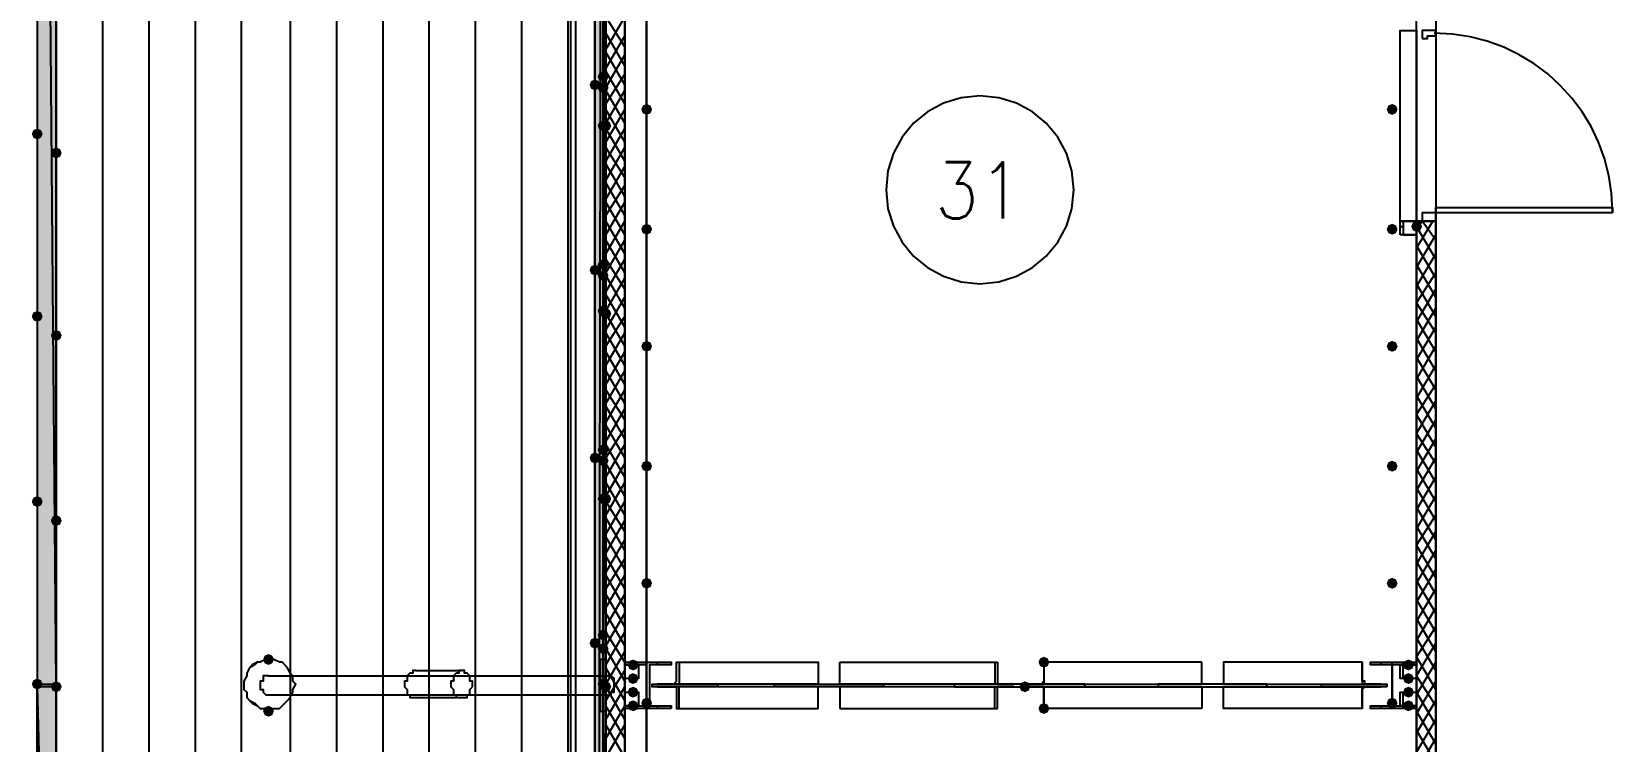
# Model space of a CAD drawing. Header units: millimetres. Extents: x 0 to 420, y 0 to 297.
# Drawn here: x 99.36 to 124.07, y 167.39 to 178.41 of the extents above; entities that cross this region are included whole.
import ezdxf

# ---------------------------------------------------------------- set-up
doc = ezdxf.new("R2010")
doc.units = ezdxf.units.MM
doc.layers.get('0').update_dxf_attribs({"linetype": 'CONTINUOUS'})
doc.styles.get("Standard").update_dxf_attribs({"font": 'STANDARD'})

msp = doc.modelspace()

# ---------------------------------------------------------------- hatches: boundary and pattern name
at = {"true_color": 0x000007}
h = msp.add_hatch(color=0, dxfattribs=at)
h.paths.add_polyline_path([(99.737333, 203.623333), (99.737333, 168.275), (99.441, 203.623333)], flags=0)
h.paths.add_polyline_path([(99.737333, 168.275), (99.441, 203.623333), (99.441, 168.275)], flags=0)
h = msp.add_hatch(color=0, dxfattribs=at)
h.paths.add_polyline_path([(108.246333, 121.285), (108.119333, 121.285), (108.246333, 203.623333)], flags=0)
h.paths.add_polyline_path([(108.119333, 121.285), (108.246333, 203.623333), (108.119333, 203.623333)], flags=0)
h = msp.add_hatch(color=0, dxfattribs=at)
h.paths.add_polyline_path([(108.288667, 185.631667), (108.246333, 185.631667), (108.288667, 168.275)], flags=0)
h.paths.add_polyline_path([(108.246333, 185.631667), (108.288667, 168.275), (108.246333, 168.275)], flags=0)
at = {"true_color": 0x0000fe}
for points in [[(108.331, 177.715333), (108.306129, 177.655537), (108.246333, 177.630667), (108.186537, 177.655537), (108.161667, 177.715333), (108.186537, 177.775129), (108.246333, 177.8), (108.306129, 177.775129)], [(108.204, 177.588333), (108.179129, 177.528537), (108.119333, 177.503667), (108.059538, 177.528537), (108.034667, 177.588333), (108.059537, 177.648129), (108.119333, 177.673), (108.179129, 177.648129)], [(108.331, 177.546), (108.306129, 177.486204), (108.246333, 177.461333), (108.186537, 177.486204), (108.161667, 177.546), (108.186537, 177.605796), (108.246333, 177.630667), (108.306129, 177.605796)], [(108.331, 177.546), (108.306129, 177.486204), (108.246333, 177.461333), (108.186537, 177.486204), (108.161667, 177.546), (108.186537, 177.605796), (108.246333, 177.630667), (108.306129, 177.605796)], [(108.331, 176.953333), (108.306129, 176.893537), (108.246333, 176.868667), (108.186537, 176.893537), (108.161667, 176.953333), (108.186537, 177.013129), (108.246333, 177.038), (108.306129, 177.013129)], [(108.373333, 176.953333), (108.348463, 176.893537), (108.288667, 176.868667), (108.228871, 176.893537), (108.204, 176.953333), (108.228871, 177.013129), (108.288667, 177.038), (108.348462, 177.013129)], [(99.525667, 176.826333), (99.500796, 176.766537), (99.441, 176.741667), (99.381204, 176.766537), (99.356333, 176.826333), (99.381204, 176.886129), (99.441, 176.911), (99.500796, 176.886129)], [(99.822, 176.53), (99.797129, 176.470204), (99.737333, 176.445333), (99.677538, 176.470204), (99.652667, 176.53), (99.677537, 176.589796), (99.737333, 176.614667), (99.797129, 176.589796)], [(108.204, 174.709667), (108.179129, 174.649871), (108.119333, 174.625), (108.059538, 174.649871), (108.034667, 174.709667), (108.059537, 174.769462), (108.119333, 174.794333), (108.179129, 174.769463)], [(108.331, 174.794333), (108.306129, 174.734537), (108.246333, 174.709667), (108.186537, 174.734537), (108.161667, 174.794333), (108.186537, 174.854129), (108.246333, 174.879), (108.306129, 174.854129)], [(108.331, 174.625), (108.306129, 174.565204), (108.246333, 174.540333), (108.186537, 174.565204), (108.161667, 174.625), (108.186537, 174.684796), (108.246333, 174.709667), (108.306129, 174.684796)], [(108.331, 174.625), (108.306129, 174.565204), (108.246333, 174.540333), (108.186537, 174.565204), (108.161667, 174.625), (108.186537, 174.684796), (108.246333, 174.709667), (108.306129, 174.684796)], [(99.525667, 173.99), (99.500796, 173.930204), (99.441, 173.905333), (99.381204, 173.930204), (99.356333, 173.99), (99.381204, 174.049796), (99.441, 174.074667), (99.500796, 174.049796)], [(108.331, 174.074667), (108.306129, 174.014871), (108.246333, 173.99), (108.186537, 174.014871), (108.161667, 174.074667), (108.186537, 174.134462), (108.246333, 174.159333), (108.306129, 174.134463)], [(108.373333, 174.032333), (108.348463, 173.972537), (108.288667, 173.947667), (108.228871, 173.972537), (108.204, 174.032333), (108.228871, 174.092129), (108.288667, 174.117), (108.348462, 174.092129)], [(99.822, 173.693667), (99.797129, 173.633871), (99.737333, 173.609), (99.677538, 173.633871), (99.652667, 173.693667), (99.677537, 173.753462), (99.737333, 173.778333), (99.797129, 173.753463)], [(108.204, 171.788667), (108.179129, 171.728871), (108.119333, 171.704), (108.059538, 171.728871), (108.034667, 171.788667), (108.059537, 171.848462), (108.119333, 171.873333), (108.179129, 171.848463)], [(108.331, 171.915667), (108.306129, 171.855871), (108.246333, 171.831), (108.186537, 171.855871), (108.161667, 171.915667), (108.186537, 171.975462), (108.246333, 172.000333), (108.306129, 171.975463)], [(108.331, 171.746333), (108.306129, 171.686537), (108.246333, 171.661667), (108.186537, 171.686537), (108.161667, 171.746333), (108.186537, 171.806129), (108.246333, 171.831), (108.306129, 171.806129)], [(108.331, 171.746333), (108.306129, 171.686537), (108.246333, 171.661667), (108.186537, 171.686537), (108.161667, 171.746333), (108.186537, 171.806129), (108.246333, 171.831), (108.306129, 171.806129)], [(99.525667, 171.111333), (99.500796, 171.051537), (99.441, 171.026667), (99.381204, 171.051537), (99.356333, 171.111333), (99.381204, 171.171129), (99.441, 171.196), (99.500796, 171.171129)], [(108.331, 171.153667), (108.306129, 171.093871), (108.246333, 171.069), (108.186537, 171.093871), (108.161667, 171.153667), (108.186537, 171.213462), (108.246333, 171.238333), (108.306129, 171.213463)], [(108.373333, 171.153667), (108.348463, 171.093871), (108.288667, 171.069), (108.228871, 171.093871), (108.204, 171.153667), (108.228871, 171.213462), (108.288667, 171.238333), (108.348462, 171.213463)], [(99.822, 170.815), (99.797129, 170.755204), (99.737333, 170.730333), (99.677538, 170.755204), (99.652667, 170.815), (99.677537, 170.874796), (99.737333, 170.899667), (99.797129, 170.874796)], [(108.331, 169.037), (108.306129, 168.977204), (108.246333, 168.952333), (108.186537, 168.977204), (108.161667, 169.037), (108.186537, 169.096796), (108.246333, 169.121667), (108.306129, 169.096796)], [(108.204, 168.91), (108.179129, 168.850204), (108.119333, 168.825333), (108.059538, 168.850204), (108.034667, 168.91), (108.059537, 168.969796), (108.119333, 168.994667), (108.179129, 168.969796)], [(108.331, 168.825333), (108.306129, 168.765537), (108.246333, 168.740667), (108.186537, 168.765537), (108.161667, 168.825333), (108.186537, 168.885129), (108.246333, 168.91), (108.306129, 168.885129)], [(108.331, 168.825333), (108.306129, 168.765537), (108.246333, 168.740667), (108.186537, 168.765537), (108.161667, 168.825333), (108.186537, 168.885129), (108.246333, 168.91), (108.306129, 168.885129)], [(99.525667, 168.275), (99.500796, 168.215204), (99.441, 168.190333), (99.381204, 168.215204), (99.356333, 168.275), (99.381204, 168.334796), (99.441, 168.359667), (99.500796, 168.334796)], [(99.525667, 168.275), (99.500796, 168.215204), (99.441, 168.190333), (99.381204, 168.215204), (99.356333, 168.275), (99.381204, 168.334796), (99.441, 168.359667), (99.500796, 168.334796)], [(99.822, 168.232667), (99.797129, 168.172871), (99.737333, 168.148), (99.677538, 168.172871), (99.652667, 168.232667), (99.677537, 168.292462), (99.737333, 168.317333), (99.797129, 168.292463)], [(99.822, 168.232667), (99.797129, 168.172871), (99.737333, 168.148), (99.677538, 168.172871), (99.652667, 168.232667), (99.677537, 168.292462), (99.737333, 168.317333), (99.797129, 168.292463)], [(108.331, 168.275), (108.306129, 168.215204), (108.246333, 168.190333), (108.186537, 168.215204), (108.161667, 168.275), (108.186537, 168.334796), (108.246333, 168.359667), (108.306129, 168.334796)], [(108.373333, 168.232667), (108.348463, 168.172871), (108.288667, 168.148), (108.228871, 168.172871), (108.204, 168.232667), (108.228871, 168.292462), (108.288667, 168.317333), (108.348462, 168.292463)], [(108.373333, 168.232667), (108.348463, 168.172871), (108.288667, 168.148), (108.228871, 168.172871), (108.204, 168.232667), (108.228871, 168.292462), (108.288667, 168.317333), (108.348462, 168.292463)]]:
    msp.add_hatch(color=0, dxfattribs=at).paths.add_polyline_path(points, flags=0)
at = {"true_color": 0x000007}
for points in [[(109.008333, 177.207333), (108.983463, 177.147537), (108.923667, 177.122667), (108.863871, 177.147537), (108.839, 177.207333), (108.863871, 177.267129), (108.923667, 177.292), (108.983462, 177.267129)], [(120.607667, 177.207333), (120.582796, 177.147537), (120.523, 177.122667), (120.463204, 177.147537), (120.438333, 177.207333), (120.463204, 177.267129), (120.523, 177.292), (120.582796, 177.267129)], [(109.008333, 175.344667), (108.983463, 175.284871), (108.923667, 175.26), (108.863871, 175.284871), (108.839, 175.344667), (108.863871, 175.404462), (108.923667, 175.429333), (108.983462, 175.404463)], [(120.607667, 175.344667), (120.582796, 175.284871), (120.523, 175.26), (120.463204, 175.284871), (120.438333, 175.344667), (120.463204, 175.404462), (120.523, 175.429333), (120.582796, 175.404463)], [(120.988667, 175.387), (120.963796, 175.327204), (120.904, 175.302333), (120.844204, 175.327204), (120.819333, 175.387), (120.844204, 175.446796), (120.904, 175.471667), (120.963796, 175.446796)], [(109.008333, 173.524333), (108.983463, 173.464538), (108.923667, 173.439667), (108.863871, 173.464538), (108.839, 173.524333), (108.863871, 173.584129), (108.923667, 173.609), (108.983462, 173.584129)], [(120.607667, 173.524333), (120.582796, 173.464538), (120.523, 173.439667), (120.463204, 173.464538), (120.438333, 173.524333), (120.463204, 173.584129), (120.523, 173.609), (120.582796, 173.584129)], [(109.008333, 171.661667), (108.983463, 171.601871), (108.923667, 171.577), (108.863871, 171.601871), (108.839, 171.661667), (108.863871, 171.721462), (108.923667, 171.746333), (108.983462, 171.721463)], [(120.607667, 171.661667), (120.582796, 171.601871), (120.523, 171.577), (120.463204, 171.601871), (120.438333, 171.661667), (120.463204, 171.721462), (120.523, 171.746333), (120.582796, 171.721463)], [(109.008333, 169.841333), (108.983463, 169.781537), (108.923667, 169.756667), (108.863871, 169.781537), (108.839, 169.841333), (108.863871, 169.901129), (108.923667, 169.926), (108.983462, 169.901129)], [(120.607667, 169.841333), (120.582796, 169.781537), (120.523, 169.756667), (120.463204, 169.781537), (120.438333, 169.841333), (120.463204, 169.901129), (120.523, 169.926), (120.582796, 169.901129)], [(103.124, 168.656), (103.099129, 168.596204), (103.039333, 168.571333), (102.979538, 168.596204), (102.954667, 168.656), (102.979537, 168.715796), (103.039333, 168.740667), (103.099129, 168.715796)], [(108.796667, 168.571333), (108.771796, 168.511537), (108.712, 168.486667), (108.652204, 168.511537), (108.627333, 168.571333), (108.652204, 168.631129), (108.712, 168.656), (108.771796, 168.631129)], [(115.189, 168.613667), (115.164129, 168.553871), (115.104333, 168.529), (115.044538, 168.553871), (115.019667, 168.613667), (115.044537, 168.673462), (115.104333, 168.698333), (115.164129, 168.673463)], [(120.861667, 168.571333), (120.836796, 168.511537), (120.777, 168.486667), (120.717204, 168.511537), (120.692333, 168.571333), (120.717204, 168.631129), (120.777, 168.656), (120.836796, 168.631129)], [(108.796667, 168.359667), (108.771796, 168.299871), (108.712, 168.275), (108.652204, 168.299871), (108.627333, 168.359667), (108.652204, 168.419462), (108.712, 168.444333), (108.771796, 168.419463)], [(114.892667, 168.232667), (114.867796, 168.172871), (114.808, 168.148), (114.748204, 168.172871), (114.723333, 168.232667), (114.748204, 168.292462), (114.808, 168.317333), (114.867796, 168.292463)], [(120.861667, 168.359667), (120.836796, 168.299871), (120.777, 168.275), (120.717204, 168.299871), (120.692333, 168.359667), (120.717204, 168.419462), (120.777, 168.444333), (120.836796, 168.419463)], [(108.796667, 168.148), (108.771796, 168.088204), (108.712, 168.063333), (108.652204, 168.088204), (108.627333, 168.148), (108.652204, 168.207796), (108.712, 168.232667), (108.771796, 168.207796)], [(120.861667, 168.148), (120.836796, 168.088204), (120.777, 168.063333), (120.717204, 168.088204), (120.692333, 168.148), (120.717204, 168.207796), (120.777, 168.232667), (120.836796, 168.207796)], [(103.124, 167.851667), (103.099129, 167.791871), (103.039333, 167.767), (102.979538, 167.791871), (102.954667, 167.851667), (102.979537, 167.911462), (103.039333, 167.936333), (103.099129, 167.911463)], [(108.796667, 167.936333), (108.771796, 167.876537), (108.712, 167.851667), (108.652204, 167.876537), (108.627333, 167.936333), (108.652204, 167.996129), (108.712, 168.021), (108.771796, 167.996129)], [(109.008333, 167.978667), (108.983463, 167.918871), (108.923667, 167.894), (108.863871, 167.918871), (108.839, 167.978667), (108.863871, 168.038462), (108.923667, 168.063333), (108.983462, 168.038463)], [(115.189, 167.894), (115.164129, 167.834204), (115.104333, 167.809333), (115.044538, 167.834204), (115.019667, 167.894), (115.044537, 167.953796), (115.104333, 167.978667), (115.164129, 167.953796)], [(120.607667, 167.978667), (120.582796, 167.918871), (120.523, 167.894), (120.463204, 167.918871), (120.438333, 167.978667), (120.463204, 168.038462), (120.523, 168.063333), (120.582796, 168.038463)], [(120.861667, 167.936333), (120.836796, 167.876537), (120.777, 167.851667), (120.717204, 167.876537), (120.692333, 167.936333), (120.717204, 167.996129), (120.777, 168.021), (120.836796, 167.996129)]]:
    msp.add_hatch(color=0, dxfattribs=at).paths.add_polyline_path(points, flags=0)
h = msp.add_hatch(color=0, dxfattribs=at)
h.paths.add_polyline_path([(99.441, 156.675667), (99.441, 168.232667), (99.737333, 156.675667)], flags=0)
h.paths.add_polyline_path([(99.441, 168.232667), (99.737333, 156.675667), (99.737333, 168.232667)], flags=0)
h = msp.add_hatch(color=0, dxfattribs=at)
h.paths.add_polyline_path([(108.288667, 168.232667), (108.246333, 168.232667), (108.288667, 156.675667)], flags=0)
h.paths.add_polyline_path([(108.246333, 168.232667), (108.288667, 156.675667), (108.246333, 156.675667)], flags=0)

# ---------------------------------------------------------------- linework, layer by layer
at = {"color": 0, "true_color": 0x000007}
for points in [[(108.288667, 221.064667), (108.288667, 104.14)], [(99.737333, 168.275), (99.737333, 203.623333), (108.246333, 203.623333), (108.246333, 203.919667), (99.441, 203.919667)], [(99.441, 203.623333), (99.441, 168.275)], [(99.441, 203.623333), (99.441, 168.275), (99.737333, 168.275)], [(108.119333, 203.623333), (108.119333, 121.285)], [(108.246333, 121.031), (108.246333, 203.623333), (108.119333, 203.623333)], [(108.246333, 121.031), (108.246333, 203.623333), (108.246333, 121.031), (108.246333, 203.623333)], [(108.246333, 121.031), (108.246333, 121.285), (108.246333, 203.623333)], [(108.585, 162.602333), (108.585, 186.012667)], [(108.288667, 168.275), (108.288667, 185.631667), (108.288667, 168.275), (108.246333, 185.631667)], [(108.288667, 178.138667), (108.585, 178.646667)], [(108.585, 178.181), (108.288667, 178.646667)], [(108.585, 177.884667), (108.288667, 178.392667)], [(108.288667, 177.842333), (108.585, 178.350333)], [(120.65, 176.953333), (120.65, 178.435), (120.777, 178.435)], [(120.777, 178.435), (120.904, 178.435), (120.904, 176.953333)], [(123.952, 175.619833), (123.937684, 175.903342), (123.895666, 176.17866), (123.82734, 176.444395), (123.734099, 176.699151), (123.617337, 176.941537), (123.478448, 177.170157), (123.318824, 177.383619), (123.139861, 177.580528), (122.942952, 177.759491), (122.729491, 177.919114), (122.50087, 178.058004), (122.258485, 178.174766), (122.003728, 178.268007), (121.737994, 178.336333), (121.462675, 178.378351), (121.179167, 178.392667)], [(108.585, 177.588333), (108.288667, 178.096333)], [(108.288667, 177.546), (108.585, 178.054)], [(108.585, 177.292), (108.288667, 177.8)], [(108.288667, 177.292), (108.585, 177.757667)], [(108.288667, 176.995667), (108.585, 177.503667)], [(108.585, 176.995667), (108.288667, 177.503667)], [(115.57, 175.9585), (115.540328, 176.252844), (115.455228, 176.526996), (115.320572, 176.775083), (115.142232, 176.991232), (114.926083, 177.169572), (114.677996, 177.304228), (114.403844, 177.389328), (114.1095, 177.419), (113.815156, 177.389328), (113.541004, 177.304228), (113.292917, 177.169572), (113.076768, 176.991232), (112.898428, 176.775083), (112.763772, 176.526996), (112.678672, 176.252844), (112.649, 175.9585)], [(108.288667, 176.699333), (108.585, 177.207333)], [(108.585, 176.699333), (108.288667, 177.207333)], [(108.288667, 176.403), (108.585, 176.911)], [(108.585, 176.403), (108.288667, 176.911)], [(120.777, 175.471667), (120.65, 175.471667), (120.65, 176.953333)], [(120.904, 176.953333), (120.904, 175.471667), (120.777, 175.471667)], [(108.288667, 176.106667), (108.585, 176.614667)], [(108.585, 176.149), (108.288667, 176.614667)], [(108.585, 175.852667), (108.288667, 176.360667)], [(108.288667, 175.810333), (108.585, 176.318333)], [(108.585, 175.556333), (108.288667, 176.064333)], [(108.288667, 175.556333), (108.585, 176.022)], [(108.288667, 175.26), (108.585, 175.768)], [(108.585, 175.26), (108.288667, 175.768)], [(112.649, 175.9585), (112.678672, 175.664156), (112.763772, 175.390004), (112.898428, 175.141917), (113.076768, 174.925768), (113.292917, 174.747428), (113.541004, 174.612772), (113.815156, 174.527672), (114.1095, 174.498), (114.403844, 174.527672), (114.677996, 174.612772), (114.926083, 174.747428), (115.142232, 174.925768), (115.320572, 175.141917), (115.455228, 175.390004), (115.540328, 175.664156), (115.57, 175.9585)], [(108.288667, 174.963667), (108.585, 175.471667)], [(108.585, 174.963667), (108.288667, 175.471667)], [(120.65, 175.387), (120.692333, 175.387)], [(120.904, 175.344667), (120.988667, 175.471667)], [(120.904, 175.048333), (121.158, 175.471667)], [(121.200333, 175.471667), (120.988667, 175.471667), (120.904, 175.471667)], [(120.904, 175.471667), (120.988667, 175.471667), (121.200333, 175.471667), (120.988667, 175.471667)], [(120.904, 175.471667), (120.904, 162.602333)], [(121.200333, 174.879), (120.904, 175.387)], [(120.904, 174.752), (121.200333, 175.26)], [(121.200333, 175.175333), (120.988667, 175.471667)], [(121.200333, 175.471667), (121.158, 175.471667)], [(121.200333, 149.436667), (121.200333, 175.471667)], [(108.288667, 174.667333), (108.585, 175.175333)], [(108.585, 174.667333), (108.288667, 175.175333)], [(121.200333, 174.582667), (120.904, 175.090667)], [(108.288667, 174.371), (108.585, 174.879)], [(108.585, 174.413333), (108.288667, 174.879)], [(120.904, 174.455667), (121.200333, 174.963667)], [(121.200333, 174.286333), (120.904, 174.794333)], [(108.585, 174.117), (108.288667, 174.625)], [(108.288667, 174.074667), (108.585, 174.582667)], [(120.904, 174.201667), (121.200333, 174.667333)], [(121.200333, 173.99), (120.904, 174.498)], [(108.585, 173.820667), (108.288667, 174.328667)], [(108.288667, 173.778333), (108.585, 174.286333)], [(120.904, 173.905333), (121.200333, 174.413333)], [(108.585, 173.524333), (108.288667, 174.032333)], [(121.200333, 173.736), (120.904, 174.201667)], [(120.904, 173.609), (121.200333, 174.117)], [(108.288667, 173.524333), (108.585, 173.99)], [(121.200333, 173.439667), (120.904, 173.947667)], [(120.904, 173.312667), (121.200333, 173.820667)], [(108.288667, 173.228), (108.585, 173.736)], [(108.585, 173.228), (108.288667, 173.736)], [(121.200333, 173.143333), (120.904, 173.651333)], [(120.904, 173.016333), (121.200333, 173.524333)], [(108.288667, 172.931667), (108.585, 173.439667)], [(108.585, 172.931667), (108.288667, 173.439667)], [(121.200333, 172.847), (120.904, 173.355)], [(108.288667, 172.635333), (108.585, 173.143333)], [(108.585, 172.635333), (108.288667, 173.143333)], [(120.904, 172.72), (121.200333, 173.228)], [(121.200333, 172.550667), (120.904, 173.058667)], [(108.288667, 172.339), (108.585, 172.847)], [(108.585, 172.381333), (108.288667, 172.847)], [(120.904, 172.466), (121.200333, 172.931667)], [(121.200333, 172.254333), (120.904, 172.762333)], [(108.585, 172.085), (108.288667, 172.593)], [(108.288667, 172.042667), (108.585, 172.550667)], [(120.904, 172.169667), (121.200333, 172.677667)], [(108.585, 171.788667), (108.288667, 172.296667)], [(121.200333, 171.958), (120.904, 172.466)], [(120.904, 171.873333), (121.200333, 172.381333)], [(108.288667, 171.788667), (108.585, 172.254333)], [(121.200333, 171.704), (120.904, 172.169667)], [(120.904, 171.577), (121.200333, 172.085)], [(108.288667, 171.492333), (108.585, 172.000333)], [(108.585, 171.492333), (108.288667, 172.000333)], [(121.200333, 171.407667), (120.904, 171.915667)], [(120.904, 171.280667), (121.200333, 171.788667)], [(108.288667, 171.196), (108.585, 171.704)], [(108.585, 171.196), (108.288667, 171.704)], [(121.200333, 171.111333), (120.904, 171.619333)], [(108.288667, 170.899667), (108.585, 171.407667)], [(108.585, 170.899667), (108.288667, 171.407667)], [(120.904, 170.984333), (121.200333, 171.492333)], [(121.200333, 170.815), (120.904, 171.323)], [(108.288667, 170.603333), (108.585, 171.111333)], [(108.585, 170.645667), (108.288667, 171.111333)], [(120.904, 170.688), (121.200333, 171.196)], [(108.585, 170.349333), (108.288667, 170.857333)], [(108.288667, 170.307), (108.585, 170.815)], [(121.200333, 170.518667), (120.904, 171.026667)], [(120.904, 170.434), (121.200333, 170.899667)], [(108.585, 170.053), (108.288667, 170.561)], [(121.200333, 170.222333), (120.904, 170.730333)], [(120.904, 170.137667), (121.200333, 170.645667)], [(108.288667, 170.010667), (108.585, 170.518667)], [(121.200333, 169.926), (120.904, 170.434)], [(120.904, 169.841333), (121.200333, 170.349333)], [(108.585, 169.756667), (108.288667, 170.264667)], [(108.288667, 169.756667), (108.585, 170.222333)], [(121.200333, 169.672), (120.904, 170.18)], [(120.904, 169.545), (121.200333, 170.053)], [(108.288667, 169.460333), (108.585, 169.968333)], [(108.585, 169.460333), (108.288667, 169.968333)], [(121.200333, 169.375667), (120.904, 169.883667)], [(108.288667, 169.164), (108.585, 169.672)], [(108.585, 169.164), (108.288667, 169.672)], [(120.904, 169.248667), (121.200333, 169.756667)], [(121.200333, 169.079333), (120.904, 169.587333)], [(108.288667, 168.867667), (108.585, 169.375667)], [(108.585, 168.867667), (108.288667, 169.375667)], [(120.904, 168.952333), (121.200333, 169.460333)], [(108.288667, 168.571333), (108.585, 169.079333)], [(108.585, 168.613667), (108.288667, 169.079333)], [(121.200333, 168.783), (120.904, 169.291)], [(120.904, 168.698333), (121.200333, 169.164)], [(108.585, 168.317333), (108.288667, 168.825333)], [(121.200333, 168.486667), (120.904, 168.994667)], [(120.904, 168.402), (121.200333, 168.91)], [(103.039333, 168.656), (102.997, 168.656), (102.912333, 168.613667), (102.87, 168.613667), (102.785333, 168.571333), (102.743, 168.529), (102.700667, 168.444333), (102.700667, 168.402), (102.658333, 168.317333), (102.658333, 168.275), (102.658333, 168.190333), (102.700667, 168.148), (102.700667, 168.063333), (102.743, 168.021), (102.785333, 167.978667), (102.87, 167.936333), (102.912333, 167.894), (102.997, 167.894), (103.039333, 167.851667)], [(108.204, 167.851667), (108.204, 167.894), (108.204, 167.936333), (108.204, 167.978667), (108.204, 168.021), (108.204, 168.063333), (108.204, 168.148), (108.204, 168.190333), (108.204, 168.275), (108.204, 168.317333), (108.204, 168.402), (108.204, 168.444333), (108.204, 168.529), (108.204, 168.571333), (108.204, 168.613667), (108.204, 168.656)], [(108.204, 167.851667), (108.288667, 167.851667), (108.288667, 167.894), (108.288667, 167.936333), (108.288667, 167.978667), (108.288667, 168.021), (108.288667, 168.063333), (108.288667, 168.148), (108.288667, 168.190333), (108.288667, 168.275), (108.288667, 168.317333), (108.288667, 168.402), (108.288667, 168.444333), (108.288667, 168.529), (108.288667, 168.571333), (108.288667, 168.613667), (108.288667, 168.656), (108.204, 168.656)], [(108.288667, 168.275), (108.585, 168.783)], [(108.585, 168.571333), (108.585, 168.613667)], [(108.754333, 168.571333), (108.754333, 168.613667)], [(108.923667, 167.894), (108.923667, 168.613667)], [(109.093, 168.571333), (109.093, 168.613667)], [(109.431667, 168.613667), (111.590667, 168.613667), (111.590667, 168.275), (109.431667, 168.275), (109.093, 168.275), (109.135333, 168.275), (109.347, 168.275), (109.389333, 168.317333), (109.389333, 168.613667), (109.431667, 168.613667), (109.431667, 168.275)], [(109.304667, 168.571333), (109.304667, 168.613667)], [(114.342333, 168.613667), (114.384667, 168.613667)], [(114.384667, 168.613667), (114.384667, 168.317333), (114.384667, 168.275), (114.638667, 168.275)], [(115.104333, 168.613667), (115.104333, 168.317333), (115.062, 168.275), (114.850333, 168.275), (114.808, 168.275)], [(120.057333, 168.613667), (117.898333, 168.613667), (117.898333, 168.275), (120.057333, 168.275), (120.353667, 168.275), (120.099667, 168.275), (120.099667, 168.317333), (120.057333, 168.317333), (120.057333, 168.613667), (120.057333, 168.275)], [(120.184333, 168.571333), (120.184333, 168.613667)], [(120.353667, 168.571333), (120.353667, 168.613667)], [(120.523, 167.894), (120.523, 168.613667)], [(120.692333, 168.571333), (120.692333, 168.613667)], [(120.861667, 168.571333), (120.861667, 168.613667)], [(121.200333, 168.190333), (120.904, 168.698333)], [(120.904, 168.105667), (121.200333, 168.613667)], [(103.039333, 168.402), (102.997, 168.402), (102.954667, 168.402), (102.954667, 168.359667), (102.954667, 168.317333), (102.912333, 168.317333), (102.912333, 168.275), (102.912333, 168.232667), (102.912333, 168.190333), (102.954667, 168.190333), (102.954667, 168.148), (102.997, 168.105667), (103.039333, 168.105667)], [(103.039333, 168.402), (108.331, 168.402)], [(105.325333, 168.486667), (105.283, 168.486667), (105.283, 168.444333), (105.240667, 168.444333), (105.198333, 168.402), (105.198333, 168.359667), (105.198333, 168.317333), (105.156, 168.317333), (105.156, 168.275), (105.156, 168.232667), (105.198333, 168.190333), (105.198333, 168.148), (105.198333, 168.105667), (105.240667, 168.105667), (105.240667, 168.063333), (105.283, 168.063333), (105.325333, 168.063333)], [(105.325333, 168.486667), (106.045, 168.486667)], [(108.585, 168.021), (108.288667, 168.529)], [(108.288667, 168.021), (108.585, 168.486667)], [(121.200333, 167.936333), (120.904, 168.402)], [(120.904, 167.809333), (121.200333, 168.317333)], [(99.737333, 156.675667), (99.737333, 168.232667)], [(103.039333, 168.105667), (108.331, 168.105667)], [(108.288667, 156.675667), (108.288667, 168.232667), (108.288667, 156.675667), (108.246333, 168.232667)], [(108.288667, 167.724667), (108.585, 168.232667)], [(108.585, 167.724667), (108.288667, 168.232667)], [(109.431667, 167.894), (111.590667, 167.894), (111.590667, 168.232667), (109.431667, 168.232667), (109.093, 168.232667), (109.135333, 168.232667), (109.347, 168.232667), (109.389333, 168.232667), (109.389333, 168.190333), (109.389333, 167.894), (109.431667, 167.894), (109.431667, 168.232667)], [(114.638667, 168.275), (114.342333, 168.275)], [(114.638667, 168.232667), (114.342333, 168.232667)], [(114.384667, 167.894), (114.384667, 168.190333), (114.384667, 168.232667), (114.638667, 168.232667)], [(114.808, 168.275), (115.104333, 168.275)], [(115.104333, 168.232667), (115.062, 168.232667), (114.850333, 168.232667), (114.808, 168.232667), (115.104333, 168.232667), (115.104333, 168.190333), (115.104333, 167.894)], [(120.057333, 167.894), (117.898333, 167.894), (117.898333, 168.232667), (120.057333, 168.232667), (120.353667, 168.232667), (120.099667, 168.232667), (120.057333, 168.190333), (120.057333, 167.894), (120.057333, 168.232667)], [(121.200333, 167.64), (120.904, 168.148)], [(105.325333, 168.063333), (106.045, 168.063333)], [(108.288667, 167.428333), (108.585, 167.936333)], [(108.585, 167.428333), (108.288667, 167.936333)], [(108.585, 167.894), (108.585, 167.936333)], [(108.754333, 167.894), (108.754333, 167.936333)], [(109.093, 167.894), (109.093, 167.936333)], [(109.304667, 167.894), (109.304667, 167.936333)], [(114.342333, 167.894), (114.384667, 167.894)], [(120.184333, 167.894), (120.184333, 167.936333)], [(120.353667, 167.894), (120.353667, 167.936333)], [(120.692333, 167.894), (120.692333, 167.936333)], [(120.861667, 167.894), (120.861667, 167.936333)], [(120.904, 167.513), (121.200333, 168.021)], [(121.200333, 167.343667), (120.904, 167.851667)], [(108.288667, 167.132), (108.585, 167.64)], [(108.585, 167.132), (108.288667, 167.64)], [(120.904, 167.216667), (121.200333, 167.724667)], [(121.200333, 167.047333), (120.904, 167.555333)], [(120.904, 166.920333), (121.200333, 167.428333)]]:
    msp.add_lwpolyline(points, dxfattribs=at)
for points in [[(393.361333, 220.810667), (259.291667, 220.810667), (259.291667, 189.780333), (242.612333, 189.780333), (242.612333, 220.810667), (108.585, 220.810667), (108.585, 104.14), (242.654667, 104.14), (242.654667, 135.128), (259.291667, 135.128), (259.291667, 104.14), (393.361333, 104.14)], [(242.612333, 220.429667), (242.612333, 189.780333), (259.291667, 189.780333), (259.291667, 220.429667), (393.022667, 220.429667), (393.022667, 104.478667), (259.291667, 104.478667), (259.291667, 135.128), (242.654667, 135.128), (242.654667, 104.478667), (108.923667, 104.478667), (108.923667, 220.429667)], [(99.737333, 203.623333), (99.737333, 168.275), (99.441, 203.623333)], [(99.737333, 168.275), (99.441, 203.623333), (99.441, 168.275)], [(100.33, 203.623333), (99.737333, 203.623333), (99.737333, 121.285), (100.33, 121.285), (107.272667, 121.285), (107.823, 121.285), (107.823, 203.623333), (107.272667, 203.623333)], [(108.119333, 162.475333), (108.119333, 203.623333), (107.738333, 203.623333), (107.738333, 162.475333)], [(108.246333, 121.285), (108.119333, 121.285), (108.246333, 203.623333)], [(108.119333, 121.285), (108.246333, 203.623333), (108.119333, 203.623333)], [(108.288667, 185.631667), (108.246333, 185.631667), (108.288667, 168.275)], [(108.246333, 185.631667), (108.288667, 168.275), (108.246333, 168.275)], [(108.288667, 168.275), (108.288667, 185.631667), (108.246333, 185.631667), (108.246333, 168.275)], [(108.288667, 168.275), (108.288667, 185.631667), (108.246333, 185.631667), (108.246333, 168.275)], [(120.988667, 178.308), (121.073333, 178.308), (121.073333, 178.350333), (121.200333, 178.350333), (121.200333, 178.435), (120.988667, 178.435)], [(120.988667, 175.471667), (121.200333, 175.471667), (121.200333, 175.598667), (121.073333, 175.598667), (120.988667, 175.598667)], [(123.952, 175.598667), (121.200333, 175.598667), (121.200333, 175.683333), (123.952, 175.683333)], [(120.65, 175.26), (120.65, 175.471667), (120.904, 175.471667), (120.904, 175.26)], [(120.692333, 175.26), (120.904, 175.26), (120.904, 175.471667), (120.692333, 175.471667)], [(103.420333, 168.190333), (103.462667, 168.275), (103.420333, 168.317333), (103.420333, 168.402), (103.378, 168.444333), (103.335667, 168.529), (103.293333, 168.571333), (103.251, 168.613667), (103.208667, 168.613667), (103.124, 168.656), (103.039333, 168.656), (102.997, 168.656), (102.912333, 168.613667), (102.87, 168.613667), (102.827667, 168.571333), (102.743, 168.529), (102.700667, 168.444333), (102.700667, 168.402), (102.658333, 168.317333), (102.658333, 168.275), (102.658333, 168.190333), (102.700667, 168.148), (102.700667, 168.063333), (102.743, 168.021), (102.827667, 167.978667), (102.87, 167.936333), (102.912333, 167.894), (102.997, 167.894), (103.039333, 167.851667), (103.124, 167.894), (103.208667, 167.894), (103.251, 167.936333), (103.293333, 167.978667), (103.335667, 168.021), (103.378, 168.063333), (103.420333, 168.148)], [(109.304667, 167.894), (108.585, 167.894), (108.585, 167.936333), (108.923667, 167.936333), (108.923667, 168.571333), (108.585, 168.571333), (108.585, 168.613667), (109.304667, 168.613667), (109.304667, 168.571333), (108.966, 168.571333), (108.966, 167.936333), (109.304667, 167.936333)], [(108.796667, 168.359667), (108.585, 168.359667), (108.585, 168.571333), (108.796667, 168.571333), (108.796667, 168.359667), (108.585, 168.359667), (108.585, 168.571333), (108.796667, 168.571333)], [(111.929333, 168.613667), (114.342333, 168.613667), (114.342333, 168.275), (111.929333, 168.275)], [(117.559667, 168.613667), (115.104333, 168.613667), (115.104333, 168.275), (117.559667, 168.275)], [(120.904, 167.894), (120.184333, 167.894), (120.184333, 167.936333), (120.523, 167.936333), (120.523, 168.571333), (120.184333, 168.571333), (120.184333, 168.613667), (120.904, 168.613667), (120.904, 168.571333), (120.523, 168.571333), (120.523, 167.936333), (120.904, 167.936333)], [(120.904, 168.359667), (120.692333, 168.359667), (120.692333, 168.571333), (120.904, 168.571333), (120.904, 168.359667), (120.65, 168.359667), (120.65, 168.571333), (120.904, 168.571333)], [(106.214333, 168.232667), (106.214333, 168.275), (106.214333, 168.317333), (106.172, 168.317333), (106.172, 168.359667), (106.172, 168.402), (106.129667, 168.444333), (106.087333, 168.444333), (106.087333, 168.486667), (106.045, 168.486667), (106.002667, 168.486667), (106.002667, 168.444333), (105.960333, 168.444333), (105.918, 168.402), (105.918, 168.359667), (105.918, 168.317333), (105.875667, 168.317333), (105.875667, 168.275), (105.875667, 168.232667), (105.918, 168.190333), (105.918, 168.148), (105.918, 168.105667), (105.960333, 168.105667), (105.960333, 168.063333), (106.002667, 168.063333), (106.045, 168.063333), (106.087333, 168.063333), (106.129667, 168.063333), (106.129667, 168.105667), (106.172, 168.105667), (106.172, 168.148), (106.172, 168.190333)], [(108.415667, 168.232667), (108.415667, 168.275), (108.415667, 168.317333), (108.415667, 168.359667), (108.373333, 168.402), (108.331, 168.402), (108.288667, 168.402), (108.246333, 168.359667), (108.246333, 168.317333), (108.246333, 168.275), (108.246333, 168.232667), (108.246333, 168.190333), (108.246333, 168.148), (108.288667, 168.148), (108.288667, 168.105667), (108.331, 168.105667), (108.373333, 168.105667), (108.373333, 168.148), (108.415667, 168.148), (108.415667, 168.190333)], [(99.441, 156.675667), (99.441, 168.232667), (99.737333, 156.675667)], [(99.441, 168.232667), (99.737333, 156.675667), (99.737333, 168.232667)], [(99.737333, 156.675667), (99.737333, 168.232667), (99.441, 168.232667), (99.441, 156.675667)], [(108.288667, 168.232667), (108.246333, 168.232667), (108.288667, 156.675667)], [(108.246333, 168.232667), (108.288667, 156.675667), (108.246333, 156.675667)], [(108.288667, 156.675667), (108.288667, 168.232667), (108.246333, 168.232667), (108.246333, 156.675667)], [(108.288667, 156.675667), (108.288667, 168.232667), (108.246333, 168.232667), (108.246333, 156.675667)], [(108.796667, 167.936333), (108.585, 167.936333), (108.585, 168.148), (108.796667, 168.148), (108.796667, 167.936333), (108.585, 167.936333), (108.585, 168.148), (108.796667, 168.148)], [(110.024333, 168.232667), (109.008333, 168.232667), (109.008333, 168.275), (110.024333, 168.275)], [(110.913333, 168.275), (112.606667, 168.275), (112.606667, 168.232667), (110.913333, 168.232667)], [(111.929333, 167.894), (114.342333, 167.894), (114.342333, 168.232667), (111.929333, 168.232667)], [(115.739333, 168.275), (113.707333, 168.275), (113.707333, 168.232667), (115.739333, 168.232667)], [(117.559667, 167.894), (115.104333, 167.894), (115.104333, 168.232667), (117.559667, 168.232667)], [(118.575667, 168.275), (116.882333, 168.275), (116.882333, 168.232667), (118.575667, 168.232667)], [(120.438333, 168.232667), (119.422333, 168.232667), (119.422333, 168.275), (120.438333, 168.275)], [(120.904, 167.936333), (120.692333, 167.936333), (120.692333, 168.148), (120.904, 168.148), (120.904, 167.936333), (120.65, 167.936333), (120.65, 168.148), (120.904, 168.148)]]:
    msp.add_lwpolyline(points, close=True, dxfattribs=at)
at = {"color": 0, "true_color": 0x0000fe}
msp.add_lwpolyline([(242.612333, 220.429667), (108.923667, 220.429667), (108.923667, 104.478667), (242.654667, 104.478667), (242.654667, 135.128), (259.291667, 135.128), (259.291667, 104.478667), (393.022667, 104.478667), (393.022667, 220.429667), (259.291667, 220.429667), (259.291667, 189.780333), (242.612333, 189.780333)], close=True, dxfattribs=at)
at = {"color": 0, "true_color": 0x0000fd}
for points in [[(100.457, 203.623333), (100.457, 121.285)], [(101.176667, 203.623333), (101.176667, 121.285)], [(101.896333, 203.623333), (101.896333, 121.285)], [(102.616, 203.623333), (102.616, 121.285)], [(103.378, 203.623333), (103.378, 121.285)], [(104.097667, 203.623333), (104.097667, 121.285)], [(104.817333, 203.623333), (104.817333, 121.285)], [(105.537, 203.623333), (105.537, 121.285)], [(106.256667, 203.623333), (106.256667, 121.285)], [(106.976333, 203.623333), (106.976333, 121.285)], [(107.696, 203.623333), (107.696, 121.285)]]:
    msp.add_lwpolyline(points, dxfattribs=at)
at = {"color": 0, "true_color": 0x000098}
msp.add_lwpolyline([(108.585, 186.012667), (108.585, 162.602333), (120.904, 162.602333), (120.904, 186.012667)], close=True, dxfattribs=at)
at = {"color": 0, "true_color": 0x000008}
msp.add_lwpolyline([(121.200333, 186.012667), (121.200333, 138.895667), (242.654667, 138.895667), (242.654667, 186.012667)], close=True, dxfattribs=at)

# ---------------------------------------------------------------- texts
at = {"color": 0, "true_color": 0x000007, "insert": (113.411002, 176.38603), "char_height": 0.872032, "width": 0.87203199, "attachment_point": 1}
msp.add_mtext('31', dxfattribs=at)

doc.saveas('drawing.dxf')
